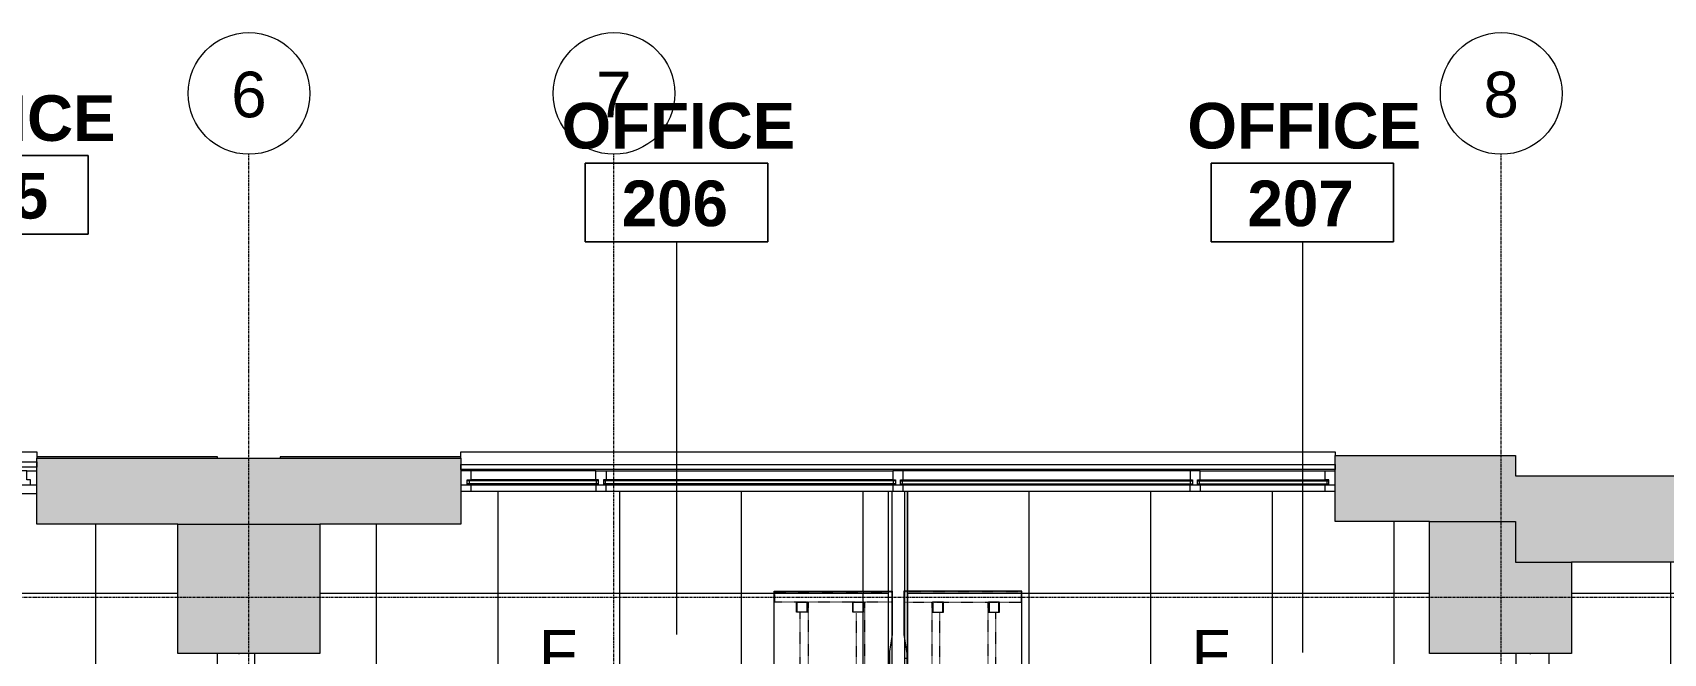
# Model space of a CAD drawing. Header units: inches. Extents: x 29752 to 32426, y -178 to 5722.
# Drawn here: x 30801.7 to 31123.4, y 5599.7 to 5722.1 of the extents above; entities that cross this region are included whole.
import ezdxf

# ---------------------------------------------------------------- set-up
doc = ezdxf.new("R2010")
doc.units = ezdxf.units.IN
doc.header["$MEASUREMENT"] = 0
doc.linetypes.add('Grid Line 1_2_', pattern=[0.875, 0.5, -0.125, 0.125, -0.125])
doc.linetypes.add('Overhead', pattern=[0.15625, 0.09375, -0.0625])
for name, color, linetype, lineweight in [('1900 Duke Street_2nd Flr_LINKED_dwg', 8, 'Continuous', 9), ('A-AREA-IDEN', 2, 'Continuous', 9), ('A-CLNG', 13, 'Continuous', 13), ('A-CLNG-PATT', 13, 'Continuous', 13), ('A-FLOR', 192, 'Continuous', 13), ('A-GLAZ-CURT', 52, 'Continuous', 9), ('A-WALL', 113, 'Continuous', 13), ('A-WALL-PATT', 111, 'Continuous', 13), ('AE-GLAZING', 7, 'Continuous', 9), ('AE-SILL', 7, 'Continuous', 9), ('AE-WALLS-PATT', 7, 'Continuous', 9), ('AE-WALLS-TENANT', 7, 'Continuous', 9), ('E-LITE-EQPM-IDEN', 33, 'Continuous', 9), ('I-FURN-PNLS', 30, 'Continuous', 9), ('I-WALL', 2, 'Continuous', 13), ('S-GRID', 1, 'Continuous', 9), ('S-GRID-IDEN', 1, 'Continuous', 9)]:
    doc.layers.add(name, color=color, linetype=linetype, lineweight=lineweight)
doc.styles.add('Arial', font='arial.ttf', dxfattribs={"height": 9})
doc.styles.add('Swis721 Lt BT', font='swissl.ttf', dxfattribs={"height": 9})
doc.styles.add('Swis721 Lt BT_B', font='', dxfattribs={"height": 9})
doc.styles.get('Swis721 Lt BT_B').set_extended_font_data('Swis721 Lt BT', bold=True)
pattern_1 = [(0, (0, 0), (30.72, 7.68), [1.267, -21.773, 1.267, -21.773, -122.88]), (0, (0, 0), (30.72, 7.68), [-46.08, 1.267, -44.813, 1.267, -21.773, -53.76]), (0, (0, 0), (30.72, 7.68), [-115.2, 1.267, -14.093, 1.267, -37.133]), (120, (11.52, 3.84), (-22.0110751, 22.7643004), [1.267, -21.773, 1.267, -21.773, -122.88]), (120, (11.52, 3.84), (-22.0110751, 22.7643004), [-46.08, 1.267, -44.813, 1.267, -21.773, -53.76]), (120, (11.52, 3.84), (-22.0110751, 22.7643004), [-115.2, 1.267, -14.093, 1.267, -37.133]), (240, (15.36, 19.2), (-8.7089249, -30.4443004), [1.267, -21.773, 1.267, -21.773, -122.88]), (240, (15.36, 19.2), (-8.7089249, -30.4443004), [-46.08, 1.267, -44.813, 1.267, -21.773, -53.76]), (240, (15.36, 19.2), (-8.7089249, -30.4443004), [-115.2, 1.267, -14.093, 1.267, -37.133])]

# ---------------------------------------------------------------- blocks, each defined once
blk = doc.blocks.new('1900 Duke Street_2nd Flr_LINKED_dwg-5565117-FIRST FLOOR')
at = {"layer": 'AE-WALLS-PATT'}
h = blk.add_hatch(color=256, dxfattribs=at)
h.paths.add_polyline_path([(1746.94, 1220.75), (1746.94, 1220.87), (1743.81, 1220.87), (1743.81, 1220.75), (1746.31, 1220.75)], flags=0)
h.paths.add_polyline_path([(1731.69, 1259.37), (1739.63, 1259.37), (1739.63, 1259.62), (1704, 1259.62), (1704, 1259.37), (1711.65, 1259.37)], flags=0)
h.paths.add_polyline_path([(1759.94, 1259.37), (1787.63, 1259.37), (1787.63, 1259.62), (1752, 1259.62), (1752, 1259.37), (1752.16, 1259.37)], flags=0)
h = blk.add_hatch(color=256, dxfattribs=at)
h.paths.add_polyline_path([(1999.13, 1220.75), (2002.25, 1220.75), (2002.25, 1220.87), (1998.5, 1220.87), (1998.5, 1220.75)], flags=0)
h.paths.add_polyline_path([(1960.06, 1252.87), (1960.06, 1257.12), (1960, 1257.12), (1960, 1252.87)], flags=0)
h.paths.add_polyline_path([(1960, 1258.12), (1960.06, 1258.12), (1960.06, 1259.62), (1960, 1259.62)], flags=0)
at = {"layer": 'AE-GLAZING'}
for p, q in [((1814.75, 1254.92), (1788.88, 1254.92)), ((1789.25, 1254.92), (1789.25, 1254.32)), ((1814.25, 1255.12), (1789.63, 1255.12)), ((1814.37, 1254.32), (1814.37, 1254.92)), ((1873.34, 1254.92), (1815.75, 1254.92)), ((1816.13, 1254.32), (1816.13, 1254.92)), ((1872.97, 1254.32), (1872.97, 1254.92)), ((1874.34, 1254.92), (1931.94, 1254.92)), ((1874.72, 1254.32), (1874.72, 1254.92)), ((1931.44, 1256.87), (1874.84, 1256.87)), ((1931.56, 1254.32), (1931.56, 1254.92)), ((1932.94, 1254.92), (1958.81, 1254.92)), ((1933.31, 1254.32), (1933.31, 1254.92)), ((1933.44, 1255.12), (1958.06, 1255.12)), ((1958.44, 1254.92), (1958.44, 1254.32)), ((1814.75, 1254.32), (1788.88, 1254.32)), ((1814.25, 1254.12), (1814.25, 1252.87)), ((1873.34, 1254.32), (1815.75, 1254.32)), ((1816.25, 1252.87), (1816.25, 1254.12)), ((1874.34, 1254.32), (1931.94, 1254.32)), ((1931.44, 1252.87), (1931.44, 1254.12)), ((1932.94, 1254.32), (1958.81, 1254.32)), ((1933.44, 1254.12), (1933.44, 1252.87))]:
    blk.add_line(p, q, dxfattribs=at)
at = {"layer": 'AE-GLAZING', "flags": 128}
for points in [[(1702, 1256.87), (1677.38, 1256.87), (1677.38, 1255.12), (1676.88, 1255.12), (1676.88, 1254.12), (1677.38, 1254.12), (1702, 1254.12), (1702.75, 1254.12), (1702.75, 1255.12), (1702, 1255.12), (1702, 1256.87), (1704, 1256.87)], [(1789.63, 1254.12), (1788.88, 1254.12), (1788.88, 1255.12), (1789.63, 1255.12), (1789.63, 1256.87), (1787.63, 1256.87)], [(1789.63, 1252.87), (1789.63, 1254.12), (1814.25, 1254.12), (1814.75, 1254.12), (1814.75, 1255.12), (1814.25, 1255.12), (1814.25, 1256.87), (1789.63, 1256.87)], [(1814.25, 1256.87), (1816.25, 1256.87), (1816.25, 1255.12)], [(1872.84, 1255.12), (1816.25, 1255.12), (1815.75, 1255.12), (1815.75, 1254.12), (1816.25, 1254.12), (1872.84, 1254.12), (1872.84, 1252.87)], [(1816.25, 1256.87), (1872.84, 1256.87), (1872.84, 1255.12), (1873.34, 1255.12), (1873.34, 1254.12), (1872.84, 1254.12)], [(1874.84, 1252.87), (1874.84, 1254.12), (1874.34, 1254.12), (1874.34, 1255.12), (1874.84, 1255.12), (1874.84, 1256.87), (1872.84, 1256.87)], [(1874.84, 1255.12), (1931.44, 1255.12), (1931.94, 1255.12), (1931.94, 1254.12), (1931.44, 1254.12), (1874.84, 1254.12)], [(1933.44, 1256.87), (1931.44, 1256.87), (1931.44, 1255.12)], [(1958.06, 1252.87), (1958.06, 1254.12), (1933.44, 1254.12), (1932.94, 1254.12), (1932.94, 1255.12), (1933.44, 1255.12), (1933.44, 1256.87), (1958.06, 1256.87)], [(1958.06, 1254.12), (1958.81, 1254.12), (1958.81, 1255.12), (1958.06, 1255.12), (1958.06, 1256.87), (1960.06, 1256.87)]]:
    blk.add_lwpolyline(points, dxfattribs=at)
at = {"layer": 'AE-SILL', "flags": 128}
for points in [[(1531.56, 1260.62), (1704, 1260.62), (1704, 1259.62)], [(1787.63, 1259.62), (1787.63, 1260.62), (1960.06, 1260.62), (1960.06, 1259.87)]]:
    blk.add_lwpolyline(points, dxfattribs=at)
at = {"layer": 'AE-WALLS-TENANT'}
blk.add_line((1960, 1257.12), (1960, 1252.87), dxfattribs=at)
blk.add_line((1960, 1257.12), (1960, 1252.87), dxfattribs=at)
at = {"layer": 'AE-WALLS-TENANT', "flags": 128}
for points in [[(1739.63, 1259.37), (1739.63, 1259.62), (1704, 1259.62), (1704, 1259.37)], [(1787.63, 1259.37), (1787.63, 1259.62), (1752, 1259.62), (1752, 1259.37)], [(1960.06, 1259.62), (1960, 1259.62), (1960, 1258.12)], [(1960.06, 1259.62), (1960, 1259.62), (1960, 1258.12)]]:
    blk.add_lwpolyline(points, dxfattribs=at)
blk = doc.blocks.new('HermanMiller_LayoutStudio_GNTRF_PrimaryWorkSurfaceRectangularFlashGap - Lam 24D 72W Non-Sliding-5842112-FIRST FLOOR')
at = {"layer": 'I-FURN-PNLS'}
for p, q in [((-15.75, 11.81), (-15.75, -11.47)), ((-7.25, 11.81), (-15.75, 11.81)), ((-4.74, 11.42), (-7.25, 11.81)), ((-4.3, 11.33), (-4.74, 11.42)), ((-3.87, 11.27), (-4.3, 11.33)), ((-3.44, 11.24), (-3.87, 11.27)), ((-3.01, 11.23), (-3.44, 11.24)), ((43.4, 11.23), (-3.01, 11.23)), ((43.83, 11.24), (43.4, 11.23)), ((44.26, 11.27), (43.83, 11.24)), ((44.69, 11.33), (44.26, 11.27)), ((45.12, 11.42), (44.69, 11.33)), ((47.64, 11.81), (45.12, 11.42)), ((56.13, 11.81), (47.64, 11.81)), ((56.13, -11.47), (56.13, 11.81)), ((-15.75, -11.47), (-15.67, -11.47)), ((-13.58, -11.47), (56.13, -11.47))]:
    blk.add_line(p, q, dxfattribs=at)
blk = doc.blocks.new('HermanMiller_LayoutStudio_GNBR_BeamsRectangularPrimary - 72W for 24D-5806223-FIRST FLOOR')
at = {"layer": 'I-FURN-PNLS', "linetype": 'Overhead'}
for p, q in [((21.71, -6.1), (4.11, -6.1)), ((69.71, -6.1), (23.28, -6.1)), ((4.11, -7.68), (21.71, -7.68)), ((23.28, -7.68), (67.77, -7.68)), ((69.71, -17.19), (4.11, -17.19)), ((4.11, -18.76), (67.77, -18.76))]:
    blk.add_line(p, q, dxfattribs=at)
blk = doc.blocks.new('HermanMiller_LayoutStudio_GNLFER_EngageLegDeskEndSingleRight - 24D Right Hand-5806152-FIRST FLOOR')
at = {"layer": 'I-FURN-PNLS', "linetype": 'Overhead'}
for p, q in [((-1.05, 12.08), (-1.05, -10.83)), ((0.94, 12.19), (-0.94, 12.19)), ((1.04, -10.83), (1.04, 12.09)), ((-0.94, -10.93), (0.94, -10.93))]:
    blk.add_line(p, q, dxfattribs=at)
at = {"layer": 'I-FURN-PNLS'}
for p, q in [((-2.99, 6.62), (-2.99, 4.46)), ((-1.05, 6.62), (-2.99, 6.62)), ((-1.05, 6.51), (-2.99, 6.51)), ((-2.99, 6.51), (-2.99, 4.58)), ((-1.05, 4.46), (-1.05, 6.62)), ((-1.05, 4.58), (-1.05, 6.51)), ((-2.99, 4.58), (-1.05, 4.58)), ((-2.99, 4.46), (-1.05, 4.46)), ((-2.99, -4.46), (-2.99, -6.62)), ((-1.05, -4.46), (-2.99, -4.46)), ((-1.05, -4.58), (-2.99, -4.58)), ((-2.99, -4.58), (-2.99, -6.51)), ((-1.05, -6.62), (-1.05, -4.46)), ((-1.05, -6.51), (-1.05, -4.58)), ((-2.99, -6.51), (-1.05, -6.51)), ((-2.99, -6.62), (-1.05, -6.62))]:
    blk.add_line(p, q, dxfattribs=at)
at = {"layer": 'I-FURN-PNLS', "linetype": 'Overhead'}
for centre, radius, start, end in [((-0.94, 12.08), 0.107, 90, 180), ((0.94, 12.09), 0.105, 0, 90), ((-0.94, -10.83), 0.105, 180, 270), ((0.94, -10.83), 0.105, 270, 360)]:
    blk.add_arc(centre, radius, start, end, dxfattribs=at)
blk = doc.blocks.new('HermanMiller_LayoutStudio_GNTRF_PrimaryWorkSurfaceRectangularFlashGap - Lam 24D 72W Non-Sliding-5948615-FIRST FLOOR')
at = {"layer": 'I-FURN-PNLS'}
for p, q in [((-15.75, 11.47), (-15.67, 11.47)), ((-15.75, -11.81), (-15.75, 11.47)), ((-13.58, 11.47), (56.13, 11.47)), ((56.13, 11.47), (56.13, -11.81)), ((-7.25, -11.81), (-15.75, -11.81)), ((-4.74, -11.42), (-7.25, -11.81)), ((-4.3, -11.33), (-4.74, -11.42)), ((-3.87, -11.27), (-4.3, -11.33)), ((-3.44, -11.24), (-3.87, -11.27)), ((-3.01, -11.23), (-3.44, -11.24)), ((43.4, -11.23), (-3.01, -11.23)), ((43.83, -11.24), (43.4, -11.23)), ((44.26, -11.27), (43.83, -11.24)), ((44.69, -11.33), (44.26, -11.27)), ((45.12, -11.42), (44.69, -11.33)), ((47.64, -11.81), (45.12, -11.42)), ((56.13, -11.81), (47.64, -11.81))]:
    blk.add_line(p, q, dxfattribs=at)
blk = doc.blocks.new('HermanMiller_LayoutStudio_GNBR_BeamsRectangularPrimary - 72W for 24D-5948617-FIRST FLOOR')
at = {"layer": 'I-FURN-PNLS', "linetype": 'Overhead'}
for p, q in [((4.11, 18.76), (67.77, 18.76)), ((69.71, 17.19), (4.11, 17.19)), ((4.11, 7.68), (21.71, 7.68)), ((23.28, 7.68), (67.77, 7.68)), ((21.71, 6.1), (4.11, 6.1)), ((69.71, 6.1), (23.28, 6.1))]:
    blk.add_line(p, q, dxfattribs=at)
blk = doc.blocks.new('HermanMiller_LayoutStudio_GNLFER_EngageLegDeskEndSingleRight - 24D Right Hand-5948621-FIRST FLOOR')
at = {"layer": 'I-FURN-PNLS', "linetype": 'Overhead'}
for p, q in [((-1.05, -12.08), (-1.05, 10.83)), ((-0.94, 10.93), (0.94, 10.93)), ((1.04, 10.83), (1.04, -12.09)), ((0.94, -12.19), (-0.94, -12.19))]:
    blk.add_line(p, q, dxfattribs=at)
at = {"layer": 'I-FURN-PNLS'}
for p, q in [((-2.99, 6.62), (-1.05, 6.62)), ((-2.99, 4.46), (-2.99, 6.62)), ((-2.99, 6.51), (-1.05, 6.51)), ((-2.99, 4.58), (-2.99, 6.51)), ((-1.05, 6.62), (-1.05, 4.46)), ((-1.05, 6.51), (-1.05, 4.58)), ((-1.05, 4.58), (-2.99, 4.58)), ((-1.05, 4.46), (-2.99, 4.46)), ((-2.99, -4.46), (-1.05, -4.46)), ((-2.99, -6.62), (-2.99, -4.46)), ((-2.99, -4.58), (-1.05, -4.58)), ((-2.99, -6.51), (-2.99, -4.58)), ((-1.05, -4.46), (-1.05, -6.62)), ((-1.05, -4.58), (-1.05, -6.51)), ((-1.05, -6.51), (-2.99, -6.51)), ((-1.05, -6.62), (-2.99, -6.62))]:
    blk.add_line(p, q, dxfattribs=at)
at = {"layer": 'I-FURN-PNLS', "linetype": 'Overhead'}
for centre, radius, start, end in [((-0.94, 10.83), 0.105, 90, 180), ((0.94, 10.83), 0.105, 0, 90), ((-0.94, -12.08), 0.107, 180, 270), ((0.94, -12.09), 0.105, 270, 360)]:
    blk.add_arc(centre, radius, start, end, dxfattribs=at)
blk = doc.blocks.new('System Panel - Glazed-6062658-FIRST FLOOR')
at = {"layer": 'A-GLAZ-CURT', "lineweight": 13}
for p, q in [((-86.21875, 0.75), (-86.21875, 1.75)), ((-86.21875, 1.75), (86.21875, 1.75)), ((86.21875, 0.75), (-86.21875, 0.75)), ((86.21875, 1.75), (86.21875, 0.75))]:
    blk.add_line(p, q, dxfattribs=at)
blk = doc.blocks.new('Room Tag - Room Name and Number-3379422-FIRST FLOOR')
at = {"layer": 'A-AREA-IDEN'}
for p, q in [((-0.1881, -0.1636), (-0.1881, -0.0018)), ((-0.1881, -0.0018), (0.1869, -0.0018)), ((0.1869, -0.0018), (-0.1881, -0.0018)), ((-0.1881, -0.0018), (-0.1881, -0.1636)), ((0.1869, -0.0018), (0.1869, -0.1636)), ((0.1869, -0.1636), (0.1869, -0.0018)), ((0.1869, -0.1636), (-0.1881, -0.1636)), ((-0.1881, -0.1636), (0.1869, -0.1636))]:
    blk.add_line(p, q, dxfattribs=at)
blk = doc.blocks.new('Grid - Grid Head - Circle-50561-FIRST FLOOR')
at = {"layer": 'S-GRID-IDEN'}
blk.add_circle((0, 0), 0.125, dxfattribs=at)

msp = doc.modelspace()

# ---------------------------------------------------------------- hatches: boundary and pattern name
at = {"layer": 'A-CLNG-PATT'}
h = msp.add_hatch(dxfattribs=at)
h.set_pattern_fill('FP_6', color=256, style=0, pattern_type=2)
h.set_pattern_definition([(270, (30766.112, 5539.56), (-24, -1e-15), []), (180, (30766.112, 5539.56), (3e-15, 24), [])])
h.paths.add_polyline_path([(30720.99, 5443.56), (30841.74, 5443.56), (30841.74, 5599.56), (30842.36, 5599.56), (30842.36, 5599.69), (30830.36, 5599.69), (30830.36, 5625.19), (30802.55, 5625.19), (30802.55, 5631.19), (30718.11, 5631.19), (30718.11, 5443.56)], flags=0)
h.paths.add_polyline_path([(30790.3, 5467.4), (30765.67, 5467.4), (30765.67, 5491.97), (30790.3, 5491.97), (30790.3, 5471.5)], flags=0)
h.paths.add_polyline_path([(30790.3, 5563.4), (30765.67, 5563.4), (30765.67, 5587.97), (30790.3, 5587.97)], flags=0)
h = msp.add_hatch(dxfattribs=at)
h.set_pattern_fill('FP_7', color=256, style=0, pattern_type=2)
h.set_pattern_definition([(90, (30893.487, 5539.56), (24, -1e-15), []), (0, (30893.487, 5539.56), (0, -24), [])])
h.paths.add_polyline_path([(30848.24, 5443.56), (30896.76, 5443.56), (30896.76, 5449.31), (30900.38, 5449.31), (30900.38, 5449.44), (30926.38, 5449.44), (30926.38, 5449.31), (30943.22, 5449.31), (30943.22, 5443.56), (30970.52, 5443.56), (30970.52, 5631.69), (30886.17, 5631.69), (30886.17, 5625.19), (30858.36, 5625.19), (30858.35, 5599.69), (30845.49, 5599.69), (30845.49, 5443.56)], flags=0)
h.paths.add_polyline_path([(30900.26, 5443.56), (30900.38, 5443.56), (30900.38, 5445.81), (30900.26, 5445.81)], flags=0)
h.paths.add_polyline_path([(30926.38, 5443.56), (30939.72, 5443.56), (30939.72, 5445.81), (30926.38, 5445.81)], flags=0)
h.paths.add_polyline_path([(30901.38, 5467.4), (30893.17, 5467.4), (30893.17, 5491.97), (30917.8, 5491.97), (30917.8, 5467.4), (30907.89, 5467.4)], flags=0)
h.paths.add_polyline_path([(30893.17, 5563.4), (30893.17, 5587.97), (30917.8, 5587.97), (30917.8, 5563.4), (30914.4, 5563.4)], flags=0)
h = msp.add_hatch(dxfattribs=at)
h.set_pattern_fill('FP_8', color=256, style=0, pattern_type=2)
h.set_pattern_definition([(270, (31022.268, 5539.56), (-24, -1e-15), []), (180, (31022.268, 5539.56), (3e-15, 24), [])])
h.paths.add_polyline_path([(30977.17, 5443.56), (31097.05, 5443.56), (31097.05, 5599.69), (31077.23, 5599.69), (31077.23, 5625.69), (31058.61, 5625.69), (31058.61, 5631.69), (30974.27, 5631.69), (30974.27, 5443.56)], flags=0)
h.paths.add_polyline_path([(31046.56, 5467.4), (31021.94, 5467.4), (31021.94, 5491.97), (31046.56, 5491.97), (31046.56, 5471.5)], flags=0)
h.paths.add_polyline_path([(31044.66, 5563.4), (31021.94, 5563.4), (31021.94, 5587.97), (31046.56, 5587.97), (31046.56, 5563.4)], flags=0)
h = msp.add_hatch(dxfattribs=at)
h.set_pattern_fill('FP_9', color=256, style=0, pattern_type=2)
h.set_pattern_definition([(90, (31148.8, 5539.56), (24, -1e-15), []), (0, (31148.8, 5539.56), (0, -24), [])])
h.paths.add_polyline_path([(31104.42, 5443.56), (31224.3, 5443.56), (31224.3, 5623.19), (31145.8, 5623.19), (31145.77, 5617.71), (31105.23, 5617.69), (31105.23, 5599.69), (31100.8, 5599.69), (31100.8, 5443.56)], flags=0)
h.paths.add_polyline_path([(31168.4, 5467.4), (31148.44, 5467.4), (31148.44, 5491.97), (31173.06, 5491.97), (31173.06, 5467.4)], flags=0)
h.paths.add_polyline_path([(31173.06, 5563.4), (31148.44, 5563.4), (31148.44, 5587.97), (31173.06, 5587.97), (31173.06, 5577.22)], flags=0)
at = {"layer": 'A-WALL'}
for points in [[(30838.17, 5599.69), (30858.36, 5599.69), (30858.36, 5625.19), (30830.36, 5625.19), (30830.36, 5599.69), (30832.36, 5599.69)], [(31103.36, 5599.69), (31105.23, 5599.69), (31105.23, 5617.71), (31094.17, 5617.71), (31094.17, 5625.69), (31077.23, 5625.68), (31077.24, 5599.69), (31100.8, 5599.69)]]:
    msp.add_hatch(color=250, dxfattribs=at).paths.add_polyline_path(points, flags=0)
at = {"layer": 'A-WALL-PATT', "lineweight": 9}
for points in [[(30842.36, 5625.19), (30886.17, 5625.19), (30886.17, 5638.19), (30802.55, 5638.19), (30802.55, 5625.19), (30838.17, 5625.19)], [(31077.23, 5625.69), (31094.17, 5625.7), (31094.17, 5638.69), (31058.61, 5638.69), (31058.61, 5625.69), (31070.71, 5625.69)], [(31108.2, 5617.71), (31129.8, 5617.71), (31129.8, 5634.71), (31094.17, 5634.71), (31094.17, 5617.71), (31105.54, 5617.71)]]:
    msp.add_hatch(color=7, dxfattribs=at).paths.add_polyline_path(points, flags=0)
h = msp.add_hatch(dxfattribs=at)
h.set_pattern_fill('FP_1', color=256, style=0, pattern_type=2)
h.set_pattern_definition(pattern_1)
h.paths.add_polyline_path([(30970.52, 5441.98), (30971.14, 5441.98), (30971.14, 5631.69), (30970.52, 5631.69), (30970.52, 5443.56)], flags=0)
h = msp.add_hatch(dxfattribs=at)
h.set_pattern_fill('FP_1', color=256, style=0, pattern_type=2)
h.set_pattern_definition(pattern_1)
h.paths.add_polyline_path([(30973.64, 5441.98), (30974.27, 5441.98), (30974.27, 5631.69), (30973.64, 5631.69), (30973.64, 5441.99)], flags=0)

# ---------------------------------------------------------------- linework, layer by layer
at = {"layer": 'A-AREA-IDEN'}
for p, q in [((30928.78, 5603.38), (30928.77, 5680.85)), ((31052.23, 5599.85), (31052.22, 5680.85))]:
    msp.add_line(p, q, dxfattribs=at)
at = {"layer": 'A-CLNG'}
for p, q in [((30718.11, 5631.19), (30802.55, 5631.19)), ((30886.17, 5631.69), (30970.52, 5631.69)), ((30974.27, 5631.69), (31058.61, 5631.69)), ((30842.36, 5599.69), (30842.36, 5599.56)), ((30845.49, 5599.56), (30845.49, 5599.69)), ((31097.05, 5599.69), (31097.05, 5599.56)), ((31100.8, 5599.56), (31100.8, 5599.69))]:
    msp.add_line(p, q, dxfattribs=at)
at = {"layer": 'A-FLOR'}
for p, q in [((30630.11, 5632.94), (30802.55, 5632.94)), ((30886.17, 5632.94), (31058.61, 5632.94))]:
    msp.add_line(p, q, dxfattribs=at)
at = {"layer": 'A-WALL', "color": 8, "lineweight": 20}
for p, q in [((30802.55, 5638.19), (30886.17, 5638.19)), ((30802.55, 5625.19), (30802.55, 5638.19)), ((30886.17, 5638.19), (30886.17, 5625.19)), ((31058.61, 5625.69), (31058.61, 5638.69)), ((31058.61, 5638.69), (31094.17, 5638.69)), ((31094.17, 5638.69), (31094.17, 5634.71)), ((31094.17, 5634.71), (31129.8, 5634.71)), ((30830.36, 5625.19), (30802.55, 5625.19)), ((30830.36, 5599.69), (30830.36, 5625.19)), ((30886.17, 5625.19), (30858.36, 5625.19)), ((30858.36, 5625.19), (30858.36, 5599.69)), ((31077.23, 5625.69), (31058.61, 5625.69)), ((31077.23, 5599.69), (31077.23, 5625.69)), ((31145.8, 5617.71), (31105.23, 5617.71)), ((31105.23, 5617.71), (31105.23, 5599.69)), ((30858.36, 5599.69), (30830.36, 5599.69)), ((31105.23, 5599.69), (31077.23, 5599.69))]:
    msp.add_line(p, q, dxfattribs=at)
at = {"layer": 'A-WALL'}
for p, q in [((30971.14, 5631.69), (30971.14, 5441.98)), ((30973.64, 5631.69), (30973.64, 5441.98))]:
    msp.add_line(p, q, dxfattribs=at)
at = {"layer": 'A-WALL', "lineweight": 9}
for p, q in [((30830.36, 5625.19), (30858.36, 5625.19)), ((31077.23, 5625.69), (31094.17, 5625.69)), ((31094.17, 5625.69), (31094.17, 5617.71)), ((31094.17, 5617.71), (31105.23, 5617.71))]:
    msp.add_line(p, q, dxfattribs=at)
at = {"layer": 'I-WALL'}
for p, q in [((30970.52, 5631.69), (30974.27, 5631.69)), ((30970.52, 5439.81), (30970.52, 5631.69)), ((30974.27, 5631.69), (30974.27, 5441.98))]:
    msp.add_line(p, q, dxfattribs=at)
at = {"layer": 'S-GRID', "linetype": 'Grid Line 1_2_'}
for p, q in [((30844.36, 4277.77), (30844.36, 5698.13)), ((30916.36, 4277.77), (30916.36, 5698.13)), ((31091.36, 4277.77), (31091.36, 5698.13)), ((31445.42, 5610.71), (29775.66, 5610.71))]:
    msp.add_line(p, q, dxfattribs=at)

# ---------------------------------------------------------------- block references
at = {"layer": '1900 Duke Street_2nd Flr_LINKED_dwg', "color": 7}
msp.add_blockref('1900 Duke Street_2nd Flr_LINKED_dwg-5565117-FIRST FLOOR', (29098.55, 4378.81), dxfattribs=at)
at = {"layer": 'A-AREA-IDEN', "xscale": 95.99999999999994, "yscale": 95.99999999999994, "zscale": 95.99999999999994}
for p in [(30794.7, 5698.05), (30928.76, 5696.55), (31052.21, 5696.55)]:
    msp.add_blockref('Room Tag - Room Name and Number-3379422-FIRST FLOOR', p, dxfattribs=at)
at = {"layer": 'A-GLAZ-CURT'}
for p in [(30716.33, 5635.69), (30972.39, 5635.19)]:
    msp.add_blockref('System Panel - Glazed-6062658-FIRST FLOOR', p, dxfattribs=at)
at = {"layer": 'I-FURN-PNLS'}
for name, p, rotation in [('HermanMiller_LayoutStudio_GNTRF_PrimaryWorkSurfaceRectangularFlashGap - Lam 24D 72W Non-Sliding-5948615-FIRST FLOOR', (30959.45, 5555.8), 90.00000000000165), ('HermanMiller_LayoutStudio_GNLFER_EngageLegDeskEndSingleRight - 24D Right Hand-5948621-FIRST FLOOR', (30958.99, 5610.81), 90.00000000000165), ('HermanMiller_LayoutStudio_GNTRF_PrimaryWorkSurfaceRectangularFlashGap - Lam 24D 72W Non-Sliding-5842112-FIRST FLOOR', (30985.34, 5555.8), 89.99999999999835), ('HermanMiller_LayoutStudio_GNLFER_EngageLegDeskEndSingleRight - 24D Right Hand-5806152-FIRST FLOOR', (30985.79, 5610.81), 89.99999999999835), ('HermanMiller_LayoutStudio_GNBR_BeamsRectangularPrimary - 72W for 24D-5948617-FIRST FLOOR', (30971.85, 5540.06), 90.00000000000165), ('HermanMiller_LayoutStudio_GNBR_BeamsRectangularPrimary - 72W for 24D-5806223-FIRST FLOOR', (30972.93, 5540.06), 89.99999999999835)]:
    msp.add_blockref(name, p, dxfattribs=dict(at, rotation=rotation))
at = {"layer": 'S-GRID-IDEN', "xscale": 95.99999999999994, "yscale": 95.99999999999994, "zscale": 95.99999999999994}
for p in [(30844.36, 5710.13), (30916.36, 5710.13), (31091.36, 5710.13)]:
    msp.add_blockref('Grid - Grid Head - Circle-50561-FIRST FLOOR', p, dxfattribs=at)

# ---------------------------------------------------------------- texts
at = {"layer": 'A-AREA-IDEN', "char_height": 9, "attachment_point": 1, "style": 'Swis721 Lt BT_B'}
for s, insert, width in [('OFFICE', (30771.96, 5709.77), 54.843), ('OFFICE', (30906.02, 5708.27), 54.843), ('OFFICE', (31029.47, 5708.27), 54.843), ('205', (30783.8, 5694.45), 25.452), ('206', (30917.87, 5692.95), 25.452), ('207', (31041.31, 5692.95), 25.452)]:
    msp.add_mtext(s, dxfattribs=dict(at, insert=insert, width=width))
at = {"layer": 'E-LITE-EQPM-IDEN', "char_height": 9, "width": 9.393, "attachment_point": 1, "style": 'Arial'}
for insert in [(30901.51, 5604.28), (31030.27, 5604.28)]:
    msp.add_mtext('F', dxfattribs=dict(at, insert=insert))
at = {"layer": 'S-GRID-IDEN', "char_height": 9, "width": 8.181, "attachment_point": 1, "style": 'Swis721 Lt BT'}
for s, insert in [('6', (30840.86, 5714.42)), ('7', (30912.86, 5714.42)), ('8', (31087.86, 5714.42))]:
    msp.add_mtext(s, dxfattribs=dict(at, insert=insert))

doc.saveas('drawing.dxf')
